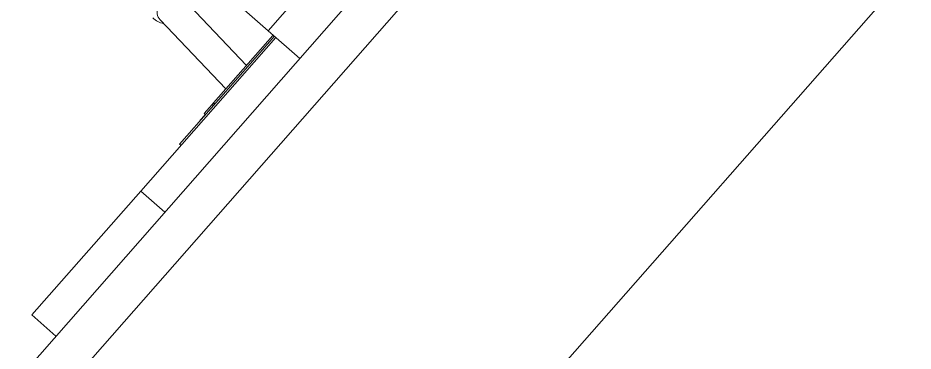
# Model space of a CAD drawing. Header units: millimetres. Extents: x 2822564 to 2991989, y -324396 to -253399.
# Drawn here: x 2935187.27 to 2935231.94, y -301628.12 to -301611.48 of the extents above; entities that cross this region are included whole.
import ezdxf

# ---------------------------------------------------------------- set-up
doc = ezdxf.new("R2010")
doc.units = ezdxf.units.MM
doc.linetypes.add('12017_XPLAN_GROUND$0$HIDDEN', pattern=[0.375, 0.25, -0.125])
doc.layers.add('coton tak bazo', color=191, linetype='Continuous', lineweight=5)
doc.layers.add('KATCHIN', color=253, linetype='12017_XPLAN_GROUND$0$HIDDEN', lineweight=5)

# ---------------------------------------------------------------- blocks, each defined once
blk = doc.blocks.new('fff')
at = {"layer": 'coton tak bazo', "ltscale": 0.09464294082442844}
blk.add_line((-1.257378316204068, 0.1973098797202226), (-1.365287882536956, 0.07442033897129224), dxfattribs=at)
at = {"layer": 'coton tak bazo', "ltscale": 0.1102464735703377}
blk.add_line((-1.232314659314045, 0.1943440551809312), (-1.358015135882497, 0.05119416712577241), dxfattribs=at)
at = {"layer": 'coton tak bazo', "ltscale": 0.1102462353886916}
blk.add_line((-1.230494749373728, 0.1927457497997719), (-1.356195414007855, 0.0495965741477416), dxfattribs=at)
at = {"layer": 'coton tak bazo', "ltscale": 0.001076651066165404}
blk.add_line((-1.286756091180076, 0.1286738764722221), (-1.285358220669468, 0.1274461775851404), dxfattribs=at)
at = {"layer": 'coton tak bazo', "ltscale": 0.005541600243561214}
blk.add_line((-1.291676682641044, 0.120250719124913), (-1.285358220669468, 0.1274461775851404), dxfattribs=at)
at = {"layer": 'coton tak bazo', "ltscale": 0.001077053883090919}
blk.add_line((-1.291676682641044, 0.120250719124913), (-1.29307523508705, 0.1214786952340087), dxfattribs=at)
at = {"layer": 'coton tak bazo', "ltscale": 0.006865834070309836}
blk.add_line((-1.299504589494537, 0.1113354405418159), (-1.291676682641044, 0.120250719124913), dxfattribs=at)
at = {"layer": 'coton tak bazo', "ltscale": 0.004824005680407934}
blk.add_line((-1.299428957761968, 0.111269402414747), (-1.293928569943701, 0.1175330000006002), dxfattribs=at)
at = {"layer": 'coton tak bazo', "ltscale": 5.848317839580323e-05}
for p, q in [((-1.294004636961167, 0.1175995338571435), (-1.293928569943701, 0.1175330000006002)), ((-1.299412819084458, 0.1112879837036387), (-1.299336752557876, 0.1112214502860879))]:
    blk.add_line(p, q, dxfattribs=at)
at = {"layer": 'coton tak bazo', "ltscale": 0.0002409799698057199}
blk.add_line((-1.295385630225798, 0.115843448282902), (-1.295110774251616, 0.1161562649394715), dxfattribs=at)
at = {"layer": 'coton tak bazo', "ltscale": 1.154536891969418e-05}
blk.add_line((-1.295125814496972, 0.1161693738320373), (-1.295110774251616, 0.1161562649394715), dxfattribs=at)
at = {"layer": 'coton tak bazo', "ltscale": 0.0003998678508229923}
blk.add_line((-1.295815325875348, 0.115232067351465), (-1.295359541942501, 0.1157513970311325), dxfattribs=at)
at = {"layer": 'coton tak bazo', "ltscale": 5.810498990735127e-05}
for p, q in [((-1.29543517367507, 0.1158174351582014), (-1.295359541942501, 0.1157513970311325)), ((-1.29588161160874, 0.1151562175244827), (-1.295957243367254, 0.1152222561164895))]:
    blk.add_line(p, q, dxfattribs=at)
at = {"layer": 'coton tak bazo', "ltscale": 5.808025351938291e-05}
for p, q in [((-1.295427134597522, 0.1158262609928689), (-1.295351750471275, 0.1157600047713865)), ((-1.295815325875348, 0.115232067351465), (-1.295890710440587, 0.115298323082064))]:
    blk.add_line(p, q, dxfattribs=at)
at = {"layer": 'coton tak bazo', "ltscale": 6.719175321124472e-06}
blk.add_line((-1.295359541942501, 0.1157513970311325), (-1.295351750471275, 0.1157600047713865), dxfattribs=at)
at = {"layer": 'coton tak bazo', "ltscale": 0.003018617581421048}
blk.add_line((-1.299336752557876, 0.1112214502860879), (-1.295894967720527, 0.1151409606054726), dxfattribs=at)
at = {"layer": 'coton tak bazo', "ltscale": 5.845860203612247e-05}
blk.add_line((-1.295970788009654, 0.1152077115746628), (-1.295894967720527, 0.1151409606054726), dxfattribs=at)
at = {"layer": 'coton tak bazo', "ltscale": 1.173445771428835e-05}
blk.add_line((-1.295894967720527, 0.1151409606054726), (-1.29588161160874, 0.1151562175244827), dxfattribs=at)
at = {"layer": 'coton tak bazo', "ltscale": 5.829407880665324e-05}
blk.add_line((-1.29588161160874, 0.1151562175244827), (-1.295815325875348, 0.115232067351465), dxfattribs=at)
at = {"layer": 'coton tak bazo', "ltscale": 0.003202594664657134}
blk.add_line((-1.296611200516172, 0.1143258722555805), (-1.292797023966958, 0.1103161174910984), dxfattribs=at)
at = {"layer": 'coton tak bazo', "ltscale": 0.003107539639792341}
blk.add_line((-1.29781301964587, 0.1129564674002183), (-1.294111936431682, 0.109065831358652), dxfattribs=at)
at = {"layer": 'coton tak bazo', "ltscale": 0.001415552328628759}
blk.add_line((-1.300903142896364, 0.1125634170639587), (-1.299065086461168, 0.1109494682957712), dxfattribs=at)
at = {"layer": 'coton tak bazo', "ltscale": 1.150116991552836e-05}
blk.add_line((-1.29941088873938, 0.1112598359086398), (-1.299397345026856, 0.1112743803985757), dxfattribs=at)
at = {"layer": 'coton tak bazo', "ltscale": 0.02041660962140036}
blk.add_line((-1.299065086461168, 0.1109494682957712), (-1.322343584577264, 0.08443941402343225), dxfattribs=at)
at = {"layer": 'coton tak bazo', "ltscale": 0.001063189730132029}
blk.add_line((-1.299065086461168, 0.1109494682957712), (-1.297684680045103, 0.109737135599649), dxfattribs=at)
at = {"layer": 'coton tak bazo'}
blk.add_arc((-1.293168451831081, 0.1094408404989365), 0.001103566942818332, 43.70026044542794, 81.3546015504835, dxfattribs=at)
blk.add_ellipse((-1.293454821774137, 0.1096911134683883), major_axis=(0.0006571151980443489, 0.0006252815369276999), ratio=0.8110572927235714, start_param=3.141592653589605, end_param=6.283185307179656, dxfattribs=at)
blk = doc.blocks.new('Surgery Zone')
at = {"layer": 'KATCHIN', "color": 85, "ltscale": 1.1, "true_color": 0x58ba48}
blk.add_circle((1610637.799317755, -562746.6739985349, 1.200298341608669e-08), 2200, dxfattribs=at)
at = {"layer": 'coton tak bazo', "xscale": 860.0000000000005, "yscale": 860.0000000000005, "zscale": 860.0000000000005, "rotation": 180}
blk.add_blockref('fff', (1610029.188587715, -564186.8777287796, -0.0004825459414850194), dxfattribs=at)

msp = doc.modelspace()

# ---------------------------------------------------------------- block references
msp.add_blockref('Surgery Zone', (1324053.368226097, 262670.167809381, -5.972013966516084e-06))

doc.saveas('drawing.dxf')
